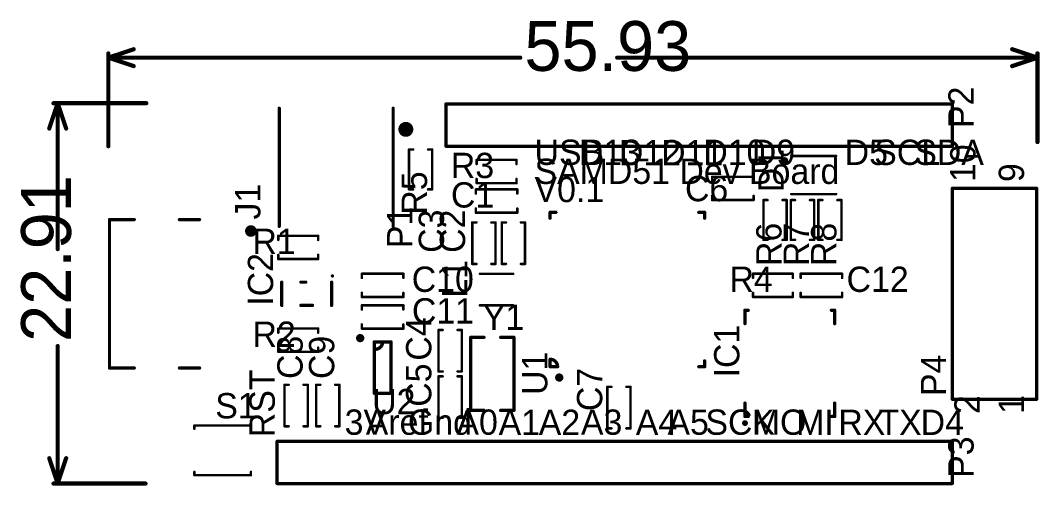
# Model space of a CAD drawing. Extents: x -61.2 to 0.2, y -0.1 to 27.9.
import ezdxf

# ---------------------------------------------------------------- set-up
doc = ezdxf.new("R2010")
doc.units = 0
doc.layers.get('0').update_dxf_attribs({"linetype": 'CONTINUOUS'})
doc.layers.add('TOPOVERLAY', color=2, linetype='CONTINUOUS')

# ---------------------------------------------------------------- blocks, each defined once
blk = doc.blocks.new('RES_0603_1608_1')
at = {"layer": 'TOPOVERLAY', "const_width": 0.15}
for points in [[(-1.2, 0.45), (-1.2, 0.7)], [(1.175, 0.7), (-1.2, 0.7)], [(1.2, 0.7), (1.175, 0.7)], [(1.2, 0.45), (1.2, 0.7)], [(-1.2, -0.7), (-1.2, -0.45)], [(1.2, -0.7), (1.2, -0.45)], [(1.175, -0.7), (-1.2, -0.7)], [(1.2, -0.7), (1.175, -0.7)]]:
    blk.add_lwpolyline(points, dxfattribs=at)
at = {"layer": 'TOPOVERLAY', "const_width": 0.075}
for points in [[(-1.238, 0.7, 1), (-1.162, 0.7, 1)], [(-1.238, 0.7, 1), (-1.162, 0.7, 1)], [(1.137, 0.7, 1), (1.212, 0.7, 1)], [(1.137, 0.7, 1), (1.212, 0.7, 1)], [(1.162, 0.7, 1), (1.238, 0.7, 1)], [(1.162, 0.7, 1), (1.238, 0.7, 1)], [(-1.238, 0.45, 1), (-1.162, 0.45, 1)], [(1.162, 0.45, 1), (1.238, 0.45, 1)], [(-1.238, -0.45, 1), (-1.162, -0.45, 1)], [(1.162, -0.45, 1), (1.238, -0.45, 1)], [(-1.238, -0.7, 1), (-1.162, -0.7, 1)], [(-1.238, -0.7, 1), (-1.162, -0.7, 1)], [(1.137, -0.7, 1), (1.212, -0.7, 1)], [(1.137, -0.7, 1), (1.212, -0.7, 1)], [(1.162, -0.7, 1), (1.238, -0.7, 1)], [(1.162, -0.7, 1), (1.238, -0.7, 1)]]:
    blk.add_lwpolyline(points, format="xyb", close=True, dxfattribs=at)
blk = doc.blocks.new('RES_0603_1608_2')
at = {"layer": 'TOPOVERLAY', "const_width": 0.15}
for points in [[(-1.2, 0.45), (-1.2, 0.7)], [(1.175, 0.7), (-1.2, 0.7)], [(1.2, 0.7), (1.175, 0.7)], [(1.2, 0.45), (1.2, 0.7)], [(-1.2, -0.7), (-1.2, -0.45)], [(1.2, -0.7), (1.2, -0.45)], [(1.175, -0.7), (-1.2, -0.7)], [(1.2, -0.7), (1.175, -0.7)]]:
    blk.add_lwpolyline(points, dxfattribs=at)
at = {"layer": 'TOPOVERLAY', "const_width": 0.075}
for points in [[(-1.238, 0.7, 1), (-1.162, 0.7, 1)], [(-1.238, 0.7, 1), (-1.162, 0.7, 1)], [(1.137, 0.7, 1), (1.212, 0.7, 1)], [(1.137, 0.7, 1), (1.212, 0.7, 1)], [(1.162, 0.7, 1), (1.238, 0.7, 1)], [(1.162, 0.7, 1), (1.238, 0.7, 1)], [(-1.238, 0.45, 1), (-1.162, 0.45, 1)], [(1.162, 0.45, 1), (1.238, 0.45, 1)], [(-1.238, -0.45, 1), (-1.162, -0.45, 1)], [(1.162, -0.45, 1), (1.238, -0.45, 1)], [(-1.238, -0.7, 1), (-1.162, -0.7, 1)], [(-1.238, -0.7, 1), (-1.162, -0.7, 1)], [(1.137, -0.7, 1), (1.212, -0.7, 1)], [(1.137, -0.7, 1), (1.212, -0.7, 1)], [(1.162, -0.7, 1), (1.238, -0.7, 1)], [(1.162, -0.7, 1), (1.238, -0.7, 1)]]:
    blk.add_lwpolyline(points, format="xyb", close=True, dxfattribs=at)
blk = doc.blocks.new('RES_0603_1608_3')
at = {"layer": 'TOPOVERLAY', "const_width": 0.15}
for points in [[(-1.2, 0.45), (-1.2, 0.7)], [(1.175, 0.7), (-1.2, 0.7)], [(1.2, 0.7), (1.175, 0.7)], [(1.2, 0.45), (1.2, 0.7)], [(-1.2, -0.7), (-1.2, -0.45)], [(1.2, -0.7), (1.2, -0.45)], [(1.175, -0.7), (-1.2, -0.7)], [(1.2, -0.7), (1.175, -0.7)]]:
    blk.add_lwpolyline(points, dxfattribs=at)
at = {"layer": 'TOPOVERLAY', "const_width": 0.075}
for points in [[(-1.238, 0.7, 1), (-1.162, 0.7, 1)], [(-1.238, 0.7, 1), (-1.162, 0.7, 1)], [(1.137, 0.7, 1), (1.212, 0.7, 1)], [(1.137, 0.7, 1), (1.212, 0.7, 1)], [(1.162, 0.7, 1), (1.238, 0.7, 1)], [(1.162, 0.7, 1), (1.238, 0.7, 1)], [(-1.238, 0.45, 1), (-1.162, 0.45, 1)], [(1.162, 0.45, 1), (1.238, 0.45, 1)], [(-1.238, -0.45, 1), (-1.162, -0.45, 1)], [(1.162, -0.45, 1), (1.238, -0.45, 1)], [(-1.238, -0.7, 1), (-1.162, -0.7, 1)], [(-1.238, -0.7, 1), (-1.162, -0.7, 1)], [(1.137, -0.7, 1), (1.212, -0.7, 1)], [(1.137, -0.7, 1), (1.212, -0.7, 1)], [(1.162, -0.7, 1), (1.238, -0.7, 1)], [(1.162, -0.7, 1), (1.238, -0.7, 1)]]:
    blk.add_lwpolyline(points, format="xyb", close=True, dxfattribs=at)
blk = doc.blocks.new('FM_B2020RGBA_HG_4')
at = {"layer": 'TOPOVERLAY', "const_width": 0.15}
for points in [[(0.5, 1.7), (-2.2, 1.7)], [(0.5, -0.6), (-2.2, -0.6)]]:
    blk.add_lwpolyline(points, dxfattribs=at)
at = {"layer": 'TOPOVERLAY'}
for points, const_width in [([(-2.238, 1.7, 1), (-2.163, 1.7, 1)], 0.075), ([(0.462, 1.7, 1), (0.537, 1.7, 1)], 0.075), ([(-2.238, -0.6, 1), (-2.163, -0.6, 1)], 0.075), ([(0.462, -0.6, 1), (0.537, -0.6, 1)], 0.075), ([(1, -0.3, 1), (0.8, -0.3, 1)], 0.254), ([(0.737, -0.3, 1), (0.864, -0.3, 1)], 0.127), ([(0.937, -0.3, 1), (1.064, -0.3, 1)], 0.127)]:
    blk.add_lwpolyline(points, format="xyb", close=True, dxfattribs=dict(at, const_width=const_width))
blk = doc.blocks.new('SKSGACE010_5')
at = {"layer": 'TOPOVERLAY', "const_width": 0.15}
for points in [[(1.7, 1.5), (-1.7, 1.5)], [(-1.7, 1.5), (-1.7, 1.3)], [(1.7, 1.5), (1.7, 1.3)], [(-1.7, -1.3), (-1.7, -1.5)], [(1.7, -1.3), (1.7, -1.5)], [(1.7, -1.5), (-1.7, -1.5)]]:
    blk.add_lwpolyline(points, dxfattribs=at)
at = {"layer": 'TOPOVERLAY', "const_width": 0.075}
for points in [[(-1.737, 1.5, 1), (-1.662, 1.5, 1)], [(-1.737, 1.5, 1), (-1.662, 1.5, 1)], [(-1.737, 1.3, 1), (-1.662, 1.3, 1)], [(1.662, 1.5, 1), (1.737, 1.5, 1)], [(1.662, 1.5, 1), (1.737, 1.5, 1)], [(1.662, 1.3, 1), (1.737, 1.3, 1)], [(-1.737, -1.3, 1), (-1.662, -1.3, 1)], [(1.662, -1.3, 1), (1.737, -1.3, 1)], [(-1.737, -1.5, 1), (-1.662, -1.5, 1)], [(-1.737, -1.5, 1), (-1.662, -1.5, 1)], [(1.662, -1.5, 1), (1.737, -1.5, 1)], [(1.662, -1.5, 1), (1.737, -1.5, 1)]]:
    blk.add_lwpolyline(points, format="xyb", close=True, dxfattribs=at)
blk = doc.blocks.new('TI_SOT_23_5_DBV_6')
at = {"layer": 'TOPOVERLAY'}
for p, q in [((-0.5, 1.1), (-0.5, 1.55)), ((-0.5, 1.55), (0, 1.55)), ((0, 1.4), (-0.3, 1.1)), ((0, 1.55), (0, 1.4)), ((-0.3, 1.1), (-0.5, 1.1))]:
    blk.add_line(p, q, dxfattribs=at)
for points, const_width in [([(-1.225, 1.775, 1), (-1.475, 1.775, 1)], 0.25), ([(-1.538, 1.775, 1), (-1.413, 1.775, 1)], 0.125), ([(-1.287, 1.775, 1), (-1.162, 1.775, 1)], 0.125), ([(-0.55, 1.55, 1), (-0.45, 1.55, 1)], 0.1), ([(-0.55, 1.55, 1), (-0.45, 1.55, 1)], 0.1), ([(-0.05, 1.55, 1), (0.05, 1.55, 1)], 0.1), ([(0.45, 1.55, 1), (0.55, 1.55, 1)], 0.1), ([(0.45, 1.55, 1), (0.55, 1.55, 1)], 0.1), ([(-0.55, 1.1, 1), (-0.45, 1.1, 1)], 0.1), ([(-0.5, 1.1, 1), (-0.4, 1.1, 1)], 0.1), ([(-0.5, 1.1, 1), (-0.4, 1.1, 1)], 0.1), ([(-0.55, -1.55, 1), (-0.45, -1.55, 1)], 0.1), ([(-0.55, -1.55, 1), (-0.45, -1.55, 1)], 0.1), ([(0.45, -1.55, 1), (0.55, -1.55, 1)], 0.1), ([(0.45, -1.55, 1), (0.55, -1.55, 1)], 0.1)]:
    blk.add_lwpolyline(points, format="xyb", close=True, dxfattribs=dict(at, const_width=const_width))
at = {"layer": 'TOPOVERLAY', "const_width": 0.2}
for points in [[(-0.5, -1.55), (-0.5, 1.55)], [(-0.5, 1.55), (0.5, 1.55)], [(0.5, -1.55), (0.5, 1.55)], [(-0.5, 1.1), (-0.45, 1.1)], [(-0.5, -1.55), (0.5, -1.55)]]:
    blk.add_lwpolyline(points, dxfattribs=at)
blk.add_lwpolyline([(0, 1.55, -0.414214), (-0.45, 1.1)], format="xyb", dxfattribs=at)
blk = doc.blocks.new('CAP_0603_1608_7')
at = {"layer": 'TOPOVERLAY', "const_width": 0.15}
for points in [[(1.25, 0.7), (-1.25, 0.7)], [(-1.25, 0.7), (-1.25, 0.45)], [(1.25, 0.7), (1.25, 0.45)], [(-1.25, -0.45), (-1.25, -0.7)], [(1.25, -0.45), (1.25, -0.7)], [(1.25, -0.7), (-1.25, -0.7)]]:
    blk.add_lwpolyline(points, dxfattribs=at)
at = {"layer": 'TOPOVERLAY', "const_width": 0.075}
for points in [[(-1.288, 0.7, 1), (-1.212, 0.7, 1)], [(-1.288, 0.7, 1), (-1.212, 0.7, 1)], [(1.212, 0.7, 1), (1.288, 0.7, 1)], [(1.212, 0.7, 1), (1.288, 0.7, 1)], [(-1.288, 0.45, 1), (-1.212, 0.45, 1)], [(1.212, 0.45, 1), (1.288, 0.45, 1)], [(-1.288, -0.45, 1), (-1.212, -0.45, 1)], [(1.212, -0.45, 1), (1.288, -0.45, 1)], [(-1.288, -0.7, 1), (-1.212, -0.7, 1)], [(-1.288, -0.7, 1), (-1.212, -0.7, 1)], [(1.212, -0.7, 1), (1.288, -0.7, 1)], [(1.212, -0.7, 1), (1.288, -0.7, 1)]]:
    blk.add_lwpolyline(points, format="xyb", close=True, dxfattribs=at)
blk = doc.blocks.new('CAP_0603_1608_8')
at = {"layer": 'TOPOVERLAY', "const_width": 0.15}
for points in [[(-1.25, 0.7), (1.25, 0.7)], [(-1.25, 0.45), (-1.25, 0.7)], [(1.25, 0.45), (1.25, 0.7)], [(-1.25, -0.7), (-1.25, -0.45)], [(1.25, -0.7), (1.25, -0.45)], [(-1.25, -0.7), (1.25, -0.7)]]:
    blk.add_lwpolyline(points, dxfattribs=at)
at = {"layer": 'TOPOVERLAY', "const_width": 0.075}
for points in [[(-1.288, 0.7, 1), (-1.212, 0.7, 1)], [(-1.288, 0.7, 1), (-1.212, 0.7, 1)], [(1.212, 0.7, 1), (1.288, 0.7, 1)], [(1.212, 0.7, 1), (1.288, 0.7, 1)], [(-1.288, 0.45, 1), (-1.212, 0.45, 1)], [(1.212, 0.45, 1), (1.288, 0.45, 1)], [(-1.288, -0.45, 1), (-1.212, -0.45, 1)], [(1.212, -0.45, 1), (1.288, -0.45, 1)], [(-1.288, -0.7, 1), (-1.212, -0.7, 1)], [(-1.288, -0.7, 1), (-1.212, -0.7, 1)], [(1.212, -0.7, 1), (1.288, -0.7, 1)], [(1.212, -0.7, 1), (1.288, -0.7, 1)]]:
    blk.add_lwpolyline(points, format="xyb", close=True, dxfattribs=at)
blk = doc.blocks.new('CAP_0603_1608_9')
at = {"layer": 'TOPOVERLAY', "const_width": 0.15}
for points in [[(-1.25, 0.7), (1.25, 0.7)], [(-1.25, 0.45), (-1.25, 0.7)], [(1.25, 0.45), (1.25, 0.7)], [(-1.25, -0.7), (-1.25, -0.45)], [(1.25, -0.7), (1.25, -0.45)], [(-1.25, -0.7), (1.25, -0.7)]]:
    blk.add_lwpolyline(points, dxfattribs=at)
at = {"layer": 'TOPOVERLAY', "const_width": 0.075}
for points in [[(-1.288, 0.7, 1), (-1.212, 0.7, 1)], [(-1.288, 0.7, 1), (-1.212, 0.7, 1)], [(1.212, 0.7, 1), (1.288, 0.7, 1)], [(1.212, 0.7, 1), (1.288, 0.7, 1)], [(-1.288, 0.45, 1), (-1.212, 0.45, 1)], [(1.212, 0.45, 1), (1.288, 0.45, 1)], [(-1.288, -0.45, 1), (-1.212, -0.45, 1)], [(1.212, -0.45, 1), (1.288, -0.45, 1)], [(-1.288, -0.7, 1), (-1.212, -0.7, 1)], [(-1.288, -0.7, 1), (-1.212, -0.7, 1)], [(1.212, -0.7, 1), (1.288, -0.7, 1)], [(1.212, -0.7, 1), (1.288, -0.7, 1)]]:
    blk.add_lwpolyline(points, format="xyb", close=True, dxfattribs=at)
blk = doc.blocks.new('CAP_0603_1608_10')
at = {"layer": 'TOPOVERLAY', "const_width": 0.15}
for points in [[(-1.25, 0.7), (1.25, 0.7)], [(-1.25, 0.7), (-1.25, 0.45)], [(1.25, 0.7), (1.25, 0.45)], [(-1.25, -0.45), (-1.25, -0.7)], [(1.25, -0.45), (1.25, -0.7)], [(-1.25, -0.7), (1.25, -0.7)]]:
    blk.add_lwpolyline(points, dxfattribs=at)
at = {"layer": 'TOPOVERLAY', "const_width": 0.075}
for points in [[(-1.288, 0.7, 1), (-1.212, 0.7, 1)], [(-1.288, 0.7, 1), (-1.212, 0.7, 1)], [(1.212, 0.7, 1), (1.288, 0.7, 1)], [(1.212, 0.7, 1), (1.288, 0.7, 1)], [(-1.288, 0.45, 1), (-1.212, 0.45, 1)], [(1.212, 0.45, 1), (1.288, 0.45, 1)], [(-1.288, -0.45, 1), (-1.212, -0.45, 1)], [(1.212, -0.45, 1), (1.288, -0.45, 1)], [(-1.288, -0.7, 1), (-1.212, -0.7, 1)], [(-1.288, -0.7, 1), (-1.212, -0.7, 1)], [(1.212, -0.7, 1), (1.288, -0.7, 1)], [(1.212, -0.7, 1), (1.288, -0.7, 1)]]:
    blk.add_lwpolyline(points, format="xyb", close=True, dxfattribs=at)
blk = doc.blocks.new('CAP_0603_1608_11')
at = {"layer": 'TOPOVERLAY', "const_width": 0.15}
for points in [[(-1.25, 0.7), (1.25, 0.7)], [(-1.25, 0.7), (-1.25, 0.45)], [(1.25, 0.7), (1.25, 0.45)], [(-1.25, -0.45), (-1.25, -0.7)], [(1.25, -0.45), (1.25, -0.7)], [(-1.25, -0.7), (1.25, -0.7)]]:
    blk.add_lwpolyline(points, dxfattribs=at)
at = {"layer": 'TOPOVERLAY', "const_width": 0.075}
for points in [[(-1.288, 0.7, 1), (-1.212, 0.7, 1)], [(-1.288, 0.7, 1), (-1.212, 0.7, 1)], [(1.212, 0.7, 1), (1.288, 0.7, 1)], [(1.212, 0.7, 1), (1.288, 0.7, 1)], [(-1.288, 0.45, 1), (-1.212, 0.45, 1)], [(1.212, 0.45, 1), (1.288, 0.45, 1)], [(-1.288, -0.45, 1), (-1.212, -0.45, 1)], [(1.212, -0.45, 1), (1.288, -0.45, 1)], [(-1.288, -0.7, 1), (-1.212, -0.7, 1)], [(-1.288, -0.7, 1), (-1.212, -0.7, 1)], [(1.212, -0.7, 1), (1.288, -0.7, 1)], [(1.212, -0.7, 1), (1.288, -0.7, 1)]]:
    blk.add_lwpolyline(points, format="xyb", close=True, dxfattribs=at)
blk = doc.blocks.new('CAP_0603_1608_12')
at = {"layer": 'TOPOVERLAY', "const_width": 0.15}
for points in [[(-1.25, 0.7), (-1.25, 0.45)], [(-1.25, 0.7), (1.25, 0.7)], [(1.25, 0.7), (1.25, 0.45)], [(-1.25, -0.45), (-1.25, -0.7)], [(1.25, -0.45), (1.25, -0.7)], [(-1.25, -0.7), (1.25, -0.7)]]:
    blk.add_lwpolyline(points, dxfattribs=at)
at = {"layer": 'TOPOVERLAY', "const_width": 0.075}
for points in [[(-1.288, 0.7, 1), (-1.212, 0.7, 1)], [(-1.288, 0.7, 1), (-1.212, 0.7, 1)], [(1.212, 0.7, 1), (1.288, 0.7, 1)], [(1.212, 0.7, 1), (1.288, 0.7, 1)], [(-1.288, 0.45, 1), (-1.212, 0.45, 1)], [(1.212, 0.45, 1), (1.288, 0.45, 1)], [(-1.288, -0.45, 1), (-1.212, -0.45, 1)], [(1.212, -0.45, 1), (1.288, -0.45, 1)], [(-1.288, -0.7, 1), (-1.212, -0.7, 1)], [(-1.288, -0.7, 1), (-1.212, -0.7, 1)], [(1.212, -0.7, 1), (1.288, -0.7, 1)], [(1.212, -0.7, 1), (1.288, -0.7, 1)]]:
    blk.add_lwpolyline(points, format="xyb", close=True, dxfattribs=at)
blk = doc.blocks.new('CAP_0603_1608_13')
at = {"layer": 'TOPOVERLAY', "const_width": 0.15}
for points in [[(1.25, 0.7), (-1.25, 0.7)], [(-1.25, 0.7), (-1.25, 0.45)], [(1.25, 0.7), (1.25, 0.45)], [(-1.25, -0.45), (-1.25, -0.7)], [(1.25, -0.45), (1.25, -0.7)], [(1.25, -0.7), (-1.25, -0.7)]]:
    blk.add_lwpolyline(points, dxfattribs=at)
at = {"layer": 'TOPOVERLAY', "const_width": 0.075}
for points in [[(-1.288, 0.7, 1), (-1.212, 0.7, 1)], [(-1.288, 0.7, 1), (-1.212, 0.7, 1)], [(1.212, 0.7, 1), (1.288, 0.7, 1)], [(1.212, 0.7, 1), (1.288, 0.7, 1)], [(-1.288, 0.45, 1), (-1.212, 0.45, 1)], [(1.212, 0.45, 1), (1.288, 0.45, 1)], [(-1.288, -0.45, 1), (-1.212, -0.45, 1)], [(1.212, -0.45, 1), (1.288, -0.45, 1)], [(-1.288, -0.7, 1), (-1.212, -0.7, 1)], [(-1.288, -0.7, 1), (-1.212, -0.7, 1)], [(1.212, -0.7, 1), (1.288, -0.7, 1)], [(1.212, -0.7, 1), (1.288, -0.7, 1)]]:
    blk.add_lwpolyline(points, format="xyb", close=True, dxfattribs=at)
blk = doc.blocks.new('CAP_0603_1608_14')
at = {"layer": 'TOPOVERLAY', "const_width": 0.15}
for points in [[(1.25, 0.7), (-1.25, 0.7)], [(-1.25, 0.45), (-1.25, 0.7)], [(1.25, 0.45), (1.25, 0.7)], [(-1.25, -0.7), (-1.25, -0.45)], [(1.25, -0.7), (1.25, -0.45)], [(1.25, -0.7), (-1.25, -0.7)]]:
    blk.add_lwpolyline(points, dxfattribs=at)
at = {"layer": 'TOPOVERLAY', "const_width": 0.075}
for points in [[(-1.288, 0.7, 1), (-1.212, 0.7, 1)], [(-1.288, 0.7, 1), (-1.212, 0.7, 1)], [(1.212, 0.7, 1), (1.288, 0.7, 1)], [(1.212, 0.7, 1), (1.288, 0.7, 1)], [(-1.288, 0.45, 1), (-1.212, 0.45, 1)], [(1.212, 0.45, 1), (1.288, 0.45, 1)], [(-1.288, -0.45, 1), (-1.212, -0.45, 1)], [(1.212, -0.45, 1), (1.288, -0.45, 1)], [(-1.288, -0.7, 1), (-1.212, -0.7, 1)], [(-1.288, -0.7, 1), (-1.212, -0.7, 1)], [(1.212, -0.7, 1), (1.288, -0.7, 1)], [(1.212, -0.7, 1), (1.288, -0.7, 1)]]:
    blk.add_lwpolyline(points, format="xyb", close=True, dxfattribs=at)
blk = doc.blocks.new('SOT143B_15')
at = {"layer": 'TOPOVERLAY'}
for points, const_width in [([(-1.025, 1.55, 1), (-1.125, 1.55, 1)], 0.1), ([(-1.15, 1.55, 1), (-1.1, 1.55, 1)], 0.05), ([(-1.05, 1.55, 1), (-1, 1.55, 1)], 0.05), ([(-0.75, 1.5, 1), (-0.65, 1.5, 1)], 0.1), ([(0.65, 1.5, 1), (0.75, 1.5, 1)], 0.1), ([(-0.75, -0.05, 1), (-0.65, -0.05, 1)], 0.1), ([(0.65, 0.35, 1), (0.75, 0.35, 1)], 0.1), ([(-0.75, -0.35, 1), (-0.65, -0.35, 1)], 0.1), ([(0.65, -0.35, 1), (0.75, -0.35, 1)], 0.1), ([(-0.75, -1.5, 1), (-0.65, -1.5, 1)], 0.1), ([(0.65, -1.5, 1), (0.75, -1.5, 1)], 0.1)]:
    blk.add_lwpolyline(points, format="xyb", close=True, dxfattribs=dict(at, const_width=const_width))
at = {"layer": 'TOPOVERLAY', "const_width": 0.2}
for points in [[(0.7, 1.5), (-0.7, 1.5)], [(-0.7, -0.35), (-0.7, -0.05)], [(0.7, -0.35), (0.7, 0.35)], [(0.7, -1.5), (-0.7, -1.5)]]:
    blk.add_lwpolyline(points, dxfattribs=at)
blk = doc.blocks.new('ABRACON_ABS07_16')
at = {"layer": 'TOPOVERLAY', "const_width": 0.2}
for points in [[(-2.2, 1.3), (2.2, 1.3)], [(-2.2, 1.3), (-2.2, 0.5)], [(2.2, 1.3), (2.2, 0.5)], [(-2.2, -0.5), (-2.2, -1.3)], [(2.2, -0.5), (2.2, -1.3)], [(-2.2, -1.3), (2.2, -1.3)]]:
    blk.add_lwpolyline(points, dxfattribs=at)
at = {"layer": 'TOPOVERLAY', "const_width": 0.1}
for points in [[(-2.25, 1.3, 1), (-2.15, 1.3, 1)], [(-2.25, 1.3, 1), (-2.15, 1.3, 1)], [(2.15, 1.3, 1), (2.25, 1.3, 1)], [(2.15, 1.3, 1), (2.25, 1.3, 1)], [(-2.25, 0.5, 1), (-2.15, 0.5, 1)], [(2.15, 0.5, 1), (2.25, 0.5, 1)], [(-2.25, -0.5, 1), (-2.15, -0.5, 1)], [(2.15, -0.5, 1), (2.25, -0.5, 1)], [(-2.25, -1.3, 1), (-2.15, -1.3, 1)], [(-2.25, -1.3, 1), (-2.15, -1.3, 1)], [(2.15, -1.3, 1), (2.25, -1.3, 1)], [(2.15, -1.3, 1), (2.25, -1.3, 1)]]:
    blk.add_lwpolyline(points, format="xyb", close=True, dxfattribs=at)
blk = doc.blocks.new('SI_LABS_QFN_64_17')
at = {"layer": 'TOPOVERLAY'}
for p, q in [((-4.2, 4.65), (-4.65, 4.65)), ((-4.65, 4.65), (-4.65, 4.2)), ((-4.5, 4.2), (-4.2, 4.5)), ((-4.2, 4.5), (-4.2, 4.65)), ((-4.65, 4.2), (-4.5, 4.2))]:
    blk.add_line(p, q, dxfattribs=at)
for points, const_width in [([(-5.175, 4.1, 1), (-5.425, 4.1, 1)], 0.25), ([(-4.7, 4.65, 1), (-4.6, 4.65, 1)], 0.1), ([(-4.7, 4.65, 1), (-4.6, 4.65, 1)], 0.1), ([(-4.7, 4.2, 1), (-4.6, 4.2, 1)], 0.1), ([(-4.7, 4.2, 1), (-4.6, 4.2, 1)], 0.1), ([(-4.25, 4.65, 1), (-4.15, 4.65, 1)], 0.1), ([(-4.25, 4.65, 1), (-4.15, 4.65, 1)], 0.1), ([(4.25, 4.65, 1), (4.35, 4.65, 1)], 0.1), ([(4.6, 4.65, 1), (4.7, 4.65, 1)], 0.1), ([(4.6, 4.65, 1), (4.7, 4.65, 1)], 0.1), ([(4.6, 4.3, 1), (4.7, 4.3, 1)], 0.1), ([(-5.488, 4.1, 1), (-5.363, 4.1, 1)], 0.125), ([(-5.238, 4.1, 1), (-5.113, 4.1, 1)], 0.125), ([(-4.7, -4.3, 1), (-4.6, -4.3, 1)], 0.1), ([(4.6, -4.3, 1), (4.7, -4.3, 1)], 0.1), ([(-4.7, -4.65, 1), (-4.6, -4.65, 1)], 0.1), ([(-4.7, -4.65, 1), (-4.6, -4.65, 1)], 0.1), ([(-4.35, -4.65, 1), (-4.25, -4.65, 1)], 0.1), ([(4.25, -4.65, 1), (4.35, -4.65, 1)], 0.1), ([(4.6, -4.65, 1), (4.7, -4.65, 1)], 0.1), ([(4.6, -4.65, 1), (4.7, -4.65, 1)], 0.1)]:
    blk.add_lwpolyline(points, format="xyb", close=True, dxfattribs=dict(at, const_width=const_width))
at = {"layer": 'TOPOVERLAY', "const_width": 0.2}
for points in [[(-4.65, 4.65), (-4.2, 4.65)], [(-4.65, 4.65), (-4.65, 4.2)], [(4.3, 4.65), (4.65, 4.65)], [(4.65, 4.65), (4.65, 4.3)], [(-4.65, -4.3), (-4.65, -4.65)], [(4.65, -4.3), (4.65, -4.65)], [(-4.65, -4.65), (-4.3, -4.65)], [(4.3, -4.65), (4.65, -4.65)]]:
    blk.add_lwpolyline(points, dxfattribs=at)
blk.add_lwpolyline([(-4.2, 4.65, -0.414214), (-4.65, 4.2)], format="xyb", dxfattribs=at)
blk = doc.blocks.new('RES_0603_1608_18')
at = {"layer": 'TOPOVERLAY', "const_width": 0.15}
for points in [[(-1.2, 0.7), (1.175, 0.7)], [(-1.2, 0.7), (-1.2, 0.45)], [(1.175, 0.7), (1.2, 0.7)], [(1.2, 0.7), (1.2, 0.45)], [(-1.2, -0.45), (-1.2, -0.7)], [(1.2, -0.45), (1.2, -0.7)], [(-1.2, -0.7), (1.175, -0.7)], [(1.175, -0.7), (1.2, -0.7)]]:
    blk.add_lwpolyline(points, dxfattribs=at)
at = {"layer": 'TOPOVERLAY', "const_width": 0.075}
for points in [[(-1.238, 0.7, 1), (-1.162, 0.7, 1)], [(-1.238, 0.7, 1), (-1.162, 0.7, 1)], [(1.137, 0.7, 1), (1.212, 0.7, 1)], [(1.137, 0.7, 1), (1.212, 0.7, 1)], [(1.162, 0.7, 1), (1.238, 0.7, 1)], [(1.162, 0.7, 1), (1.238, 0.7, 1)], [(-1.238, 0.45, 1), (-1.162, 0.45, 1)], [(1.162, 0.45, 1), (1.238, 0.45, 1)], [(-1.238, -0.45, 1), (-1.162, -0.45, 1)], [(1.162, -0.45, 1), (1.238, -0.45, 1)], [(-1.238, -0.7, 1), (-1.162, -0.7, 1)], [(-1.238, -0.7, 1), (-1.162, -0.7, 1)], [(1.137, -0.7, 1), (1.212, -0.7, 1)], [(1.137, -0.7, 1), (1.212, -0.7, 1)], [(1.162, -0.7, 1), (1.238, -0.7, 1)], [(1.162, -0.7, 1), (1.238, -0.7, 1)]]:
    blk.add_lwpolyline(points, format="xyb", close=True, dxfattribs=at)
blk = doc.blocks.new('RES_0603_1608_19')
at = {"layer": 'TOPOVERLAY', "const_width": 0.15}
for points in [[(-1.2, 0.7), (1.175, 0.7)], [(-1.2, 0.45), (-1.2, 0.7)], [(1.175, 0.7), (1.2, 0.7)], [(1.2, 0.45), (1.2, 0.7)], [(-1.2, -0.7), (-1.2, -0.45)], [(1.2, -0.7), (1.2, -0.45)], [(-1.2, -0.7), (1.175, -0.7)], [(1.175, -0.7), (1.2, -0.7)]]:
    blk.add_lwpolyline(points, dxfattribs=at)
at = {"layer": 'TOPOVERLAY', "const_width": 0.075}
for points in [[(-1.238, 0.7, 1), (-1.162, 0.7, 1)], [(-1.238, 0.7, 1), (-1.162, 0.7, 1)], [(1.137, 0.7, 1), (1.212, 0.7, 1)], [(1.137, 0.7, 1), (1.212, 0.7, 1)], [(1.162, 0.7, 1), (1.238, 0.7, 1)], [(1.162, 0.7, 1), (1.238, 0.7, 1)], [(-1.238, 0.45, 1), (-1.162, 0.45, 1)], [(1.162, 0.45, 1), (1.238, 0.45, 1)], [(-1.238, -0.45, 1), (-1.162, -0.45, 1)], [(1.162, -0.45, 1), (1.238, -0.45, 1)], [(-1.238, -0.7, 1), (-1.162, -0.7, 1)], [(-1.238, -0.7, 1), (-1.162, -0.7, 1)], [(1.137, -0.7, 1), (1.212, -0.7, 1)], [(1.137, -0.7, 1), (1.212, -0.7, 1)], [(1.162, -0.7, 1), (1.238, -0.7, 1)], [(1.162, -0.7, 1), (1.238, -0.7, 1)]]:
    blk.add_lwpolyline(points, format="xyb", close=True, dxfattribs=at)
blk = doc.blocks.new('RES_0603_1608_20')
at = {"layer": 'TOPOVERLAY', "const_width": 0.15}
for points in [[(1.175, 0.7), (-1.2, 0.7)], [(-1.2, 0.7), (-1.2, 0.45)], [(1.2, 0.7), (1.175, 0.7)], [(1.2, 0.7), (1.2, 0.45)], [(-1.2, -0.45), (-1.2, -0.7)], [(1.2, -0.45), (1.2, -0.7)], [(1.175, -0.7), (-1.2, -0.7)], [(1.2, -0.7), (1.175, -0.7)]]:
    blk.add_lwpolyline(points, dxfattribs=at)
at = {"layer": 'TOPOVERLAY', "const_width": 0.075}
for points in [[(-1.238, 0.7, 1), (-1.162, 0.7, 1)], [(-1.238, 0.7, 1), (-1.162, 0.7, 1)], [(1.137, 0.7, 1), (1.212, 0.7, 1)], [(1.137, 0.7, 1), (1.212, 0.7, 1)], [(1.162, 0.7, 1), (1.238, 0.7, 1)], [(1.162, 0.7, 1), (1.238, 0.7, 1)], [(-1.238, 0.45, 1), (-1.162, 0.45, 1)], [(1.162, 0.45, 1), (1.238, 0.45, 1)], [(-1.238, -0.45, 1), (-1.162, -0.45, 1)], [(1.162, -0.45, 1), (1.238, -0.45, 1)], [(-1.238, -0.7, 1), (-1.162, -0.7, 1)], [(-1.238, -0.7, 1), (-1.162, -0.7, 1)], [(1.137, -0.7, 1), (1.212, -0.7, 1)], [(1.137, -0.7, 1), (1.212, -0.7, 1)], [(1.162, -0.7, 1), (1.238, -0.7, 1)], [(1.162, -0.7, 1), (1.238, -0.7, 1)]]:
    blk.add_lwpolyline(points, format="xyb", close=True, dxfattribs=at)
blk = doc.blocks.new('RES_0603_1608_21')
at = {"layer": 'TOPOVERLAY', "const_width": 0.15}
for points in [[(-1.2, 0.7), (1.175, 0.7)], [(-1.2, 0.45), (-1.2, 0.7)], [(1.175, 0.7), (1.2, 0.7)], [(1.2, 0.45), (1.2, 0.7)], [(-1.2, -0.7), (-1.2, -0.45)], [(1.2, -0.7), (1.2, -0.45)], [(-1.2, -0.7), (1.175, -0.7)], [(1.175, -0.7), (1.2, -0.7)]]:
    blk.add_lwpolyline(points, dxfattribs=at)
at = {"layer": 'TOPOVERLAY', "const_width": 0.075}
for points in [[(-1.238, 0.7, 1), (-1.162, 0.7, 1)], [(-1.238, 0.7, 1), (-1.162, 0.7, 1)], [(1.137, 0.7, 1), (1.212, 0.7, 1)], [(1.137, 0.7, 1), (1.212, 0.7, 1)], [(1.162, 0.7, 1), (1.238, 0.7, 1)], [(1.162, 0.7, 1), (1.238, 0.7, 1)], [(-1.238, 0.45, 1), (-1.162, 0.45, 1)], [(1.162, 0.45, 1), (1.238, 0.45, 1)], [(-1.238, -0.45, 1), (-1.162, -0.45, 1)], [(1.162, -0.45, 1), (1.238, -0.45, 1)], [(-1.238, -0.7, 1), (-1.162, -0.7, 1)], [(-1.238, -0.7, 1), (-1.162, -0.7, 1)], [(1.137, -0.7, 1), (1.212, -0.7, 1)], [(1.137, -0.7, 1), (1.212, -0.7, 1)], [(1.162, -0.7, 1), (1.238, -0.7, 1)], [(1.162, -0.7, 1), (1.238, -0.7, 1)]]:
    blk.add_lwpolyline(points, format="xyb", close=True, dxfattribs=at)
blk = doc.blocks.new('RES_0603_1608_22')
at = {"layer": 'TOPOVERLAY', "const_width": 0.15}
for points in [[(1.175, 0.7), (-1.2, 0.7)], [(-1.2, 0.7), (-1.2, 0.45)], [(1.2, 0.7), (1.175, 0.7)], [(1.2, 0.7), (1.2, 0.45)], [(-1.2, -0.45), (-1.2, -0.7)], [(1.2, -0.45), (1.2, -0.7)], [(1.175, -0.7), (-1.2, -0.7)], [(1.2, -0.7), (1.175, -0.7)]]:
    blk.add_lwpolyline(points, dxfattribs=at)
at = {"layer": 'TOPOVERLAY', "const_width": 0.075}
for points in [[(-1.238, 0.7, 1), (-1.162, 0.7, 1)], [(-1.238, 0.7, 1), (-1.162, 0.7, 1)], [(1.137, 0.7, 1), (1.212, 0.7, 1)], [(1.137, 0.7, 1), (1.212, 0.7, 1)], [(1.162, 0.7, 1), (1.238, 0.7, 1)], [(1.162, 0.7, 1), (1.238, 0.7, 1)], [(-1.238, 0.45, 1), (-1.162, 0.45, 1)], [(1.162, 0.45, 1), (1.238, 0.45, 1)], [(-1.238, -0.45, 1), (-1.162, -0.45, 1)], [(1.162, -0.45, 1), (1.238, -0.45, 1)], [(-1.238, -0.7, 1), (-1.162, -0.7, 1)], [(-1.238, -0.7, 1), (-1.162, -0.7, 1)], [(1.137, -0.7, 1), (1.212, -0.7, 1)], [(1.137, -0.7, 1), (1.212, -0.7, 1)], [(1.162, -0.7, 1), (1.238, -0.7, 1)], [(1.162, -0.7, 1), (1.238, -0.7, 1)]]:
    blk.add_lwpolyline(points, format="xyb", close=True, dxfattribs=at)
blk = doc.blocks.new('HDR2X5_23')
at = {"layer": 'TOPOVERLAY', "const_width": 0.2}
for points in [[(-1.27, 3.81), (11.43, 3.81)], [(-1.27, 3.81), (-1.27, -1.27)], [(11.43, 3.81), (11.43, -1.27)], [(-1.27, -1.27), (11.43, -1.27)]]:
    blk.add_lwpolyline(points, dxfattribs=at)
at = {"layer": 'TOPOVERLAY', "const_width": 0.1}
for points in [[(-1.32, 3.81, 1), (-1.22, 3.81, 1)], [(-1.32, 3.81, 1), (-1.22, 3.81, 1)], [(11.38, 3.81, 1), (11.48, 3.81, 1)], [(11.38, 3.81, 1), (11.48, 3.81, 1)], [(-1.32, -1.27, 1), (-1.22, -1.27, 1)], [(-1.32, -1.27, 1), (-1.22, -1.27, 1)], [(11.38, -1.27, 1), (11.48, -1.27, 1)], [(11.38, -1.27, 1), (11.48, -1.27, 1)]]:
    blk.add_lwpolyline(points, format="xyb", close=True, dxfattribs=at)
at = {"layer": 'TOPOVERLAY'}
for s, p in [('2', (-2.159, 2.159)), ('10', (11.811, 2.413)), ('1', (-2.159, -0.508)), ('9', (11.811, -0.508))]:
    blk.add_text(s, height=1.524, dxfattribs=at).set_placement(p)
blk = doc.blocks.new('HDR1X16_24')
at = {"layer": 'TOPOVERLAY', "const_width": 0.2}
for points in [[(-1.27, -1.27), (-1.27, 1.27)], [(-1.27, 1.27), (0.635, 1.27)], [(0.635, 1.27), (39.37, 1.27)], [(39.37, -1.27), (39.37, 1.27)], [(-1.27, -1.27), (39.37, -1.27)]]:
    blk.add_lwpolyline(points, dxfattribs=at)
at = {"layer": 'TOPOVERLAY', "const_width": 0.1}
for points in [[(-1.32, 1.27, 1), (-1.22, 1.27, 1)], [(-1.32, 1.27, 1), (-1.22, 1.27, 1)], [(0.585, 1.27, 1), (0.685, 1.27, 1)], [(0.585, 1.27, 1), (0.685, 1.27, 1)], [(39.32, 1.27, 1), (39.42, 1.27, 1)], [(39.32, 1.27, 1), (39.42, 1.27, 1)], [(-1.32, -1.27, 1), (-1.22, -1.27, 1)], [(-1.32, -1.27, 1), (-1.22, -1.27, 1)], [(39.32, -1.27, 1), (39.42, -1.27, 1)], [(39.32, -1.27, 1), (39.42, -1.27, 1)]]:
    blk.add_lwpolyline(points, format="xyb", close=True, dxfattribs=at)
blk = doc.blocks.new('HDR1X12_25')
at = {"layer": 'TOPOVERLAY', "const_width": 0.2}
for points in [[(-1.27, 1.27), (0.635, 1.27)], [(-1.27, -1.27), (-1.27, 1.27)], [(0.635, 1.27), (29.21, 1.27)], [(29.21, -1.27), (29.21, 1.27)], [(-1.27, -1.27), (29.21, -1.27)]]:
    blk.add_lwpolyline(points, dxfattribs=at)
at = {"layer": 'TOPOVERLAY', "const_width": 0.1}
for points in [[(-1.32, 1.27, 1), (-1.22, 1.27, 1)], [(-1.32, 1.27, 1), (-1.22, 1.27, 1)], [(0.585, 1.27, 1), (0.685, 1.27, 1)], [(0.585, 1.27, 1), (0.685, 1.27, 1)], [(29.16, 1.27, 1), (29.26, 1.27, 1)], [(29.16, 1.27, 1), (29.26, 1.27, 1)], [(-1.32, -1.27, 1), (-1.22, -1.27, 1)], [(-1.32, -1.27, 1), (-1.22, -1.27, 1)], [(29.16, -1.27, 1), (29.26, -1.27, 1)], [(29.16, -1.27, 1), (29.26, -1.27, 1)]]:
    blk.add_lwpolyline(points, format="xyb", close=True, dxfattribs=at)
blk = doc.blocks.new('FTSH_105_01_F_DV_K_TR_26')
at = {"layer": 'TOPOVERLAY', "const_width": 0.2}
for points in [[(-3.429, 3.556), (-3.429, -3.556)], [(3.429, 3.556), (3.429, -3.556)]]:
    blk.add_lwpolyline(points, dxfattribs=at)
at = {"layer": 'TOPOVERLAY', "const_width": 0.1}
for points in [[(-3.479, 3.556, 1), (-3.379, 3.556, 1)], [(3.379, 3.556, 1), (3.479, 3.556, 1)], [(-3.479, -3.556, 1), (-3.379, -3.556, 1)], [(3.379, -3.556, 1), (3.479, -3.556, 1)]]:
    blk.add_lwpolyline(points, format="xyb", close=True, dxfattribs=at)
blk = doc.blocks.new('IND_W_____74404020100_27')
at = {"layer": 'TOPOVERLAY', "const_width": 0.15}
for points in [[(-1, 0.95), (1, 0.95)], [(-1, -0.95), (1, -0.95)]]:
    blk.add_lwpolyline(points, dxfattribs=at)
at = {"layer": 'TOPOVERLAY', "const_width": 0.075}
for points in [[(-1.038, 0.95, 1), (-0.962, 0.95, 1)], [(0.962, 0.95, 1), (1.038, 0.95, 1)], [(-1.038, -0.95, 1), (-0.962, -0.95, 1)], [(0.962, -0.95, 1), (1.038, -0.95, 1)]]:
    blk.add_lwpolyline(points, format="xyb", close=True, dxfattribs=at)
blk = doc.blocks.new('USB4110_GF_A_28')
at = {"layer": 'TOPOVERLAY'}
for points, const_width in [([(-3.53, 2.23, 1), (-4.03, 2.23, 1)], 0.2), ([(-4.08, 2.23, 1), (-3.98, 2.23, 1)], 0.1), ([(-3.68, 2.23, 1), (-3.88, 2.23, 1)], 0.2), ([(-3.93, 2.23, 1), (-3.83, 2.23, 1)], 0.1), ([(-3.73, 2.23, 1), (-3.63, 2.23, 1)], 0.1), ([(-3.58, 2.23, 1), (-3.48, 2.23, 1)], 0.1), ([(-4.52, -0.86, 1), (-4.42, -0.86, 1)], 0.1), ([(4.42, -0.86, 1), (4.52, -0.86, 1)], 0.1), ([(-4.52, -2.07, 1), (-4.42, -2.07, 1)], 0.1), ([(4.42, -2.07, 1), (4.52, -2.07, 1)], 0.1), ([(-4.52, -4.79, 1), (-4.42, -4.79, 1)], 0.1), ([(4.42, -4.79, 1), (4.52, -4.79, 1)], 0.1), ([(-4.52, -6.28, 1), (-4.42, -6.28, 1)], 0.1), ([(-4.52, -6.28, 1), (-4.42, -6.28, 1)], 0.1), ([(4.42, -6.28, 1), (4.52, -6.28, 1)], 0.1), ([(4.42, -6.28, 1), (4.52, -6.28, 1)], 0.1)]:
    blk.add_lwpolyline(points, format="xyb", close=True, dxfattribs=dict(at, const_width=const_width))
at = {"layer": 'TOPOVERLAY', "const_width": 0.2}
for points in [[(-4.47, -2.07), (-4.47, -0.86)], [(4.47, -2.07), (4.47, -0.86)], [(-4.47, -6.28), (-4.47, -4.79)], [(4.47, -6.28), (4.47, -4.79)], [(4.47, -6.28), (-4.47, -6.28)]]:
    blk.add_lwpolyline(points, dxfattribs=at)
blk = doc.blocks.new('SPANSION_WSON_8_6_5MM_29')
at = {"layer": 'TOPOVERLAY'}
for points, const_width in [([(-3.55, 2.7, 1), (-3.65, 2.7, 1)], 0.1), ([(-3.675, 2.7, 1), (-3.625, 2.7, 1)], 0.05), ([(-3.575, 2.7, 1), (-3.525, 2.7, 1)], 0.05), ([(-3.25, 2.7, 1), (-3.15, 2.7, 1)], 0.1), ([(-3.25, 2.7, 1), (-3.15, 2.7, 1)], 0.1), ([(-3.25, 2.505, 1), (-3.15, 2.505, 1)], 0.1), ([(-2.445, 2.7, 1), (-2.345, 2.7, 1)], 0.1), ([(2.345, 2.7, 1), (2.445, 2.7, 1)], 0.1), ([(3.15, 2.7, 1), (3.25, 2.7, 1)], 0.1), ([(3.15, 2.7, 1), (3.25, 2.7, 1)], 0.1), ([(3.15, 2.505, 1), (3.25, 2.505, 1)], 0.1), ([(-3.25, -2.505, 1), (-3.15, -2.505, 1)], 0.1), ([(3.15, -2.505, 1), (3.25, -2.505, 1)], 0.1), ([(-3.25, -2.7, 1), (-3.15, -2.7, 1)], 0.1), ([(-3.25, -2.7, 1), (-3.15, -2.7, 1)], 0.1), ([(-2.445, -2.7, 1), (-2.345, -2.7, 1)], 0.1), ([(2.345, -2.7, 1), (2.445, -2.7, 1)], 0.1), ([(3.15, -2.7, 1), (3.25, -2.7, 1)], 0.1), ([(3.15, -2.7, 1), (3.25, -2.7, 1)], 0.1)]:
    blk.add_lwpolyline(points, format="xyb", close=True, dxfattribs=dict(at, const_width=const_width))
at = {"layer": 'TOPOVERLAY', "const_width": 0.2}
for points in [[(-3.2, 2.7), (-3.2, 2.505)], [(-3.2, 2.7), (-2.395, 2.7)], [(2.395, 2.7), (3.2, 2.7)], [(3.2, 2.7), (3.2, 2.505)], [(-3.2, -2.505), (-3.2, -2.7)], [(3.2, -2.505), (3.2, -2.7)], [(-3.2, -2.7), (-2.395, -2.7)], [(2.395, -2.7), (3.2, -2.7)]]:
    blk.add_lwpolyline(points, dxfattribs=at)
blk = doc.blocks.new('CAP_0603_1608_30')
at = {"layer": 'TOPOVERLAY', "const_width": 0.15}
for points in [[(-1.25, 0.7), (1.25, 0.7)], [(-1.25, 0.7), (-1.25, 0.45)], [(1.25, 0.7), (1.25, 0.45)], [(-1.25, -0.45), (-1.25, -0.7)], [(1.25, -0.45), (1.25, -0.7)], [(-1.25, -0.7), (1.25, -0.7)]]:
    blk.add_lwpolyline(points, dxfattribs=at)
at = {"layer": 'TOPOVERLAY', "const_width": 0.075}
for points in [[(-1.288, 0.7, 1), (-1.212, 0.7, 1)], [(-1.288, 0.7, 1), (-1.212, 0.7, 1)], [(1.212, 0.7, 1), (1.288, 0.7, 1)], [(1.212, 0.7, 1), (1.288, 0.7, 1)], [(-1.288, 0.45, 1), (-1.212, 0.45, 1)], [(1.212, 0.45, 1), (1.288, 0.45, 1)], [(-1.288, -0.45, 1), (-1.212, -0.45, 1)], [(1.212, -0.45, 1), (1.288, -0.45, 1)], [(-1.288, -0.7, 1), (-1.212, -0.7, 1)], [(-1.288, -0.7, 1), (-1.212, -0.7, 1)], [(1.212, -0.7, 1), (1.288, -0.7, 1)], [(1.212, -0.7, 1), (1.288, -0.7, 1)]]:
    blk.add_lwpolyline(points, format="xyb", close=True, dxfattribs=at)
blk = doc.blocks.new('CAP_0603_1608_31')
at = {"layer": 'TOPOVERLAY', "const_width": 0.15}
for points in [[(-1.25, 0.45), (-1.25, 0.7)], [(1.25, 0.7), (-1.25, 0.7)], [(1.25, 0.45), (1.25, 0.7)], [(-1.25, -0.7), (-1.25, -0.45)], [(1.25, -0.7), (1.25, -0.45)], [(1.25, -0.7), (-1.25, -0.7)]]:
    blk.add_lwpolyline(points, dxfattribs=at)
at = {"layer": 'TOPOVERLAY', "const_width": 0.075}
for points in [[(-1.288, 0.7, 1), (-1.212, 0.7, 1)], [(-1.288, 0.7, 1), (-1.212, 0.7, 1)], [(1.212, 0.7, 1), (1.288, 0.7, 1)], [(1.212, 0.7, 1), (1.288, 0.7, 1)], [(-1.288, 0.45, 1), (-1.212, 0.45, 1)], [(1.212, 0.45, 1), (1.288, 0.45, 1)], [(-1.288, -0.45, 1), (-1.212, -0.45, 1)], [(1.212, -0.45, 1), (1.288, -0.45, 1)], [(-1.288, -0.7, 1), (-1.212, -0.7, 1)], [(-1.288, -0.7, 1), (-1.212, -0.7, 1)], [(1.212, -0.7, 1), (1.288, -0.7, 1)], [(1.212, -0.7, 1), (1.288, -0.7, 1)]]:
    blk.add_lwpolyline(points, format="xyb", close=True, dxfattribs=at)
blk = doc.blocks.new('CAP_0603_1608_32')
at = {"layer": 'TOPOVERLAY', "const_width": 0.15}
for points in [[(-1.25, 0.45), (-1.25, 0.7)], [(1.25, 0.7), (-1.25, 0.7)], [(1.25, 0.45), (1.25, 0.7)], [(-1.25, -0.7), (-1.25, -0.45)], [(1.25, -0.7), (1.25, -0.45)], [(1.25, -0.7), (-1.25, -0.7)]]:
    blk.add_lwpolyline(points, dxfattribs=at)
at = {"layer": 'TOPOVERLAY', "const_width": 0.075}
for points in [[(-1.288, 0.7, 1), (-1.212, 0.7, 1)], [(-1.288, 0.7, 1), (-1.212, 0.7, 1)], [(1.212, 0.7, 1), (1.288, 0.7, 1)], [(1.212, 0.7, 1), (1.288, 0.7, 1)], [(-1.288, 0.45, 1), (-1.212, 0.45, 1)], [(1.212, 0.45, 1), (1.288, 0.45, 1)], [(-1.288, -0.45, 1), (-1.212, -0.45, 1)], [(1.212, -0.45, 1), (1.288, -0.45, 1)], [(-1.288, -0.7, 1), (-1.212, -0.7, 1)], [(-1.288, -0.7, 1), (-1.212, -0.7, 1)], [(1.212, -0.7, 1), (1.288, -0.7, 1)], [(1.212, -0.7, 1), (1.288, -0.7, 1)]]:
    blk.add_lwpolyline(points, format="xyb", close=True, dxfattribs=at)
blk = doc.blocks.new('CAP_0603_1608_33')
at = {"layer": 'TOPOVERLAY', "const_width": 0.15}
for points in [[(-1.25, 0.45), (-1.25, 0.7)], [(-1.25, 0.7), (1.25, 0.7)], [(1.25, 0.45), (1.25, 0.7)], [(-1.25, -0.7), (-1.25, -0.45)], [(1.25, -0.7), (1.25, -0.45)], [(-1.25, -0.7), (1.25, -0.7)]]:
    blk.add_lwpolyline(points, dxfattribs=at)
at = {"layer": 'TOPOVERLAY', "const_width": 0.075}
for points in [[(-1.288, 0.7, 1), (-1.212, 0.7, 1)], [(-1.288, 0.7, 1), (-1.212, 0.7, 1)], [(1.212, 0.7, 1), (1.288, 0.7, 1)], [(1.212, 0.7, 1), (1.288, 0.7, 1)], [(-1.288, 0.45, 1), (-1.212, 0.45, 1)], [(1.212, 0.45, 1), (1.288, 0.45, 1)], [(-1.288, -0.45, 1), (-1.212, -0.45, 1)], [(1.212, -0.45, 1), (1.288, -0.45, 1)], [(-1.288, -0.7, 1), (-1.212, -0.7, 1)], [(-1.288, -0.7, 1), (-1.212, -0.7, 1)], [(1.212, -0.7, 1), (1.288, -0.7, 1)], [(1.212, -0.7, 1), (1.288, -0.7, 1)]]:
    blk.add_lwpolyline(points, format="xyb", close=True, dxfattribs=at)

msp = doc.modelspace()

# ---------------------------------------------------------------- linework, layer by layer
at = {"layer": 'TOPOVERLAY', "const_width": 0.254}
for points in [[(-55.88, 25.654), (-54.356, 26.162)], [(-55.88, 20.32), (-55.88, 25.908)], [(-55.88, 25.654), (-54.356, 25.146)], [(-55.88, 25.654), (-31.089, 25.654)], [(-25.248, 25.654), (0.05, 25.654)], [(-1.474, 26.162), (0.05, 25.654)], [(-1.474, 25.146), (0.05, 25.654)], [(0.05, 20.574), (0.05, 25.908)], [(-59.436, 21.386), (-58.928, 22.91)], [(-59.182, 22.91), (-53.594, 22.91)], [(-58.928, 22.91), (-58.42, 21.386)], [(-58.928, 14.123), (-58.928, 22.91)], [(-58.928, 0), (-58.928, 8.279)], [(-59.436, 1.524), (-58.928, 0)], [(-58.928, 0), (-58.42, 1.524)], [(-59.182, 0), (-53.644, 0)]]:
    msp.add_lwpolyline(points, dxfattribs=at)
at = {"layer": 'TOPOVERLAY'}
for points, const_width in [([(-55.944, 25.908, 1), (-55.816, 25.908, 1)], 0.127), ([(-55.944, 25.654, 1), (-55.816, 25.654, 1)], 0.127), ([(-55.944, 25.654, 1), (-55.816, 25.654, 1)], 0.127), ([(-55.944, 25.654, 1), (-55.816, 25.654, 1)], 0.127), ([(-54.419, 26.162, 1), (-54.292, 26.162, 1)], 0.127), ([(-31.153, 25.654, 1), (-31.026, 25.654, 1)], 0.127), ([(-25.312, 25.654, 1), (-25.185, 25.654, 1)], 0.127), ([(-1.537, 26.162, 1), (-1.41, 26.162, 1)], 0.127), ([(-0.013, 25.908, 1), (0.114, 25.908, 1)], 0.127), ([(-0.013, 25.654, 1), (0.114, 25.654, 1)], 0.127), ([(-0.013, 25.654, 1), (0.114, 25.654, 1)], 0.127), ([(-0.013, 25.654, 1), (0.114, 25.654, 1)], 0.127), ([(-54.419, 25.146, 1), (-54.292, 25.146, 1)], 0.127), ([(-1.537, 25.146, 1), (-1.41, 25.146, 1)], 0.127), ([(-59.245, 22.91, 1), (-59.118, 22.91, 1)], 0.127), ([(-58.991, 22.91, 1), (-58.864, 22.91, 1)], 0.127), ([(-58.991, 22.91, 1), (-58.864, 22.91, 1)], 0.127), ([(-58.991, 22.91, 1), (-58.864, 22.91, 1)], 0.127), ([(-53.657, 22.91, 1), (-53.531, 22.91, 1)], 0.127), ([(-59.499, 21.386, 1), (-59.373, 21.386, 1)], 0.127), ([(-58.483, 21.386, 1), (-58.356, 21.386, 1)], 0.127), ([(-37.773, 21.336, 1), (-38.173, 21.336, 1)], 0.5), ([(-38.298, 21.336, 1), (-38.048, 21.336, 1)], 0.25), ([(-37.898, 21.336, 1), (-37.648, 21.336, 1)], 0.25), ([(-55.944, 20.32, 1), (-55.816, 20.32, 1)], 0.127), ([(-0.013, 20.574, 1), (0.114, 20.574, 1)], 0.127), ([(-58.991, 14.123, 1), (-58.864, 14.123, 1)], 0.127), ([(-58.991, 8.279, 1), (-58.864, 8.279, 1)], 0.127), ([(-17.509, 3.639, 1), (-17.609, 3.639, 1)], 0.254), ([(-17.672, 3.639, 1), (-17.545, 3.639, 1)], 0.127), ([(-17.572, 3.639, 1), (-17.445, 3.639, 1)], 0.127), ([(-59.499, 1.524, 1), (-59.373, 1.524, 1)], 0.127), ([(-58.483, 1.524, 1), (-58.356, 1.524, 1)], 0.127), ([(-59.245, 0, 1), (-59.118, 0, 1)], 0.127), ([(-58.991, 0, 1), (-58.864, 0, 1)], 0.127), ([(-58.991, 0, 1), (-58.864, 0, 1)], 0.127), ([(-58.991, 0, 1), (-58.864, 0, 1)], 0.127), ([(-53.707, 0, 1), (-53.58, 0, 1)], 0.127)]:
    msp.add_lwpolyline(points, format="xyb", close=True, dxfattribs=dict(at, const_width=const_width))

# ---------------------------------------------------------------- block references
for name, p, rotation in [('FTSH_105_01_F_DV_K_TR_26', (-42.164, 19.05), 180), ('HDR1X12_25', (-34.29, 21.59), 360), ('HDR2X5_23', (-1.27, 6.35), 90), ('RES_0603_1608_18', (-37.084, 18.923), 90), ('FM_B2020RGBA_HG_4', (-14.273, 19.134), 180), ('RES_0603_1608_20', (-32.512, 18.796), 180), ('CAP_0603_1608_13', (-18.288, 17.78), 180), ('CAP_0603_1608_33', (-32.512, 17.018), 360), ('RES_0603_1608_3', (-15.748, 15.875), 270), ('RES_0603_1608_2', (-14.097, 15.875), 270), ('RES_0603_1608_1', (-12.446, 15.875), 270), ('USB4110_GF_A_28', (-49.53, 11.43), 270), ('SI_LABS_QFN_64_17', (-24.638, 11.684), 90), ('CAP_0603_1608_31', (-33.274, 14.478), 270), ('CAP_0603_1608_32', (-31.496, 14.478), 270), ('RES_0603_1608_22', (-44.45, 14.224), 180), ('SOT143B_15', (-43.942, 11.43), 270), ('CAP_0603_1608_9', (-39.37, 11.938), 360), ('IND_W_____74404020100_27', (-32.512, 11.684), 360), ('RES_0603_1608_19', (-15.875, 11.938), 360), ('CAP_0603_1608_7', (-12.954, 11.938), 180), ('CAP_0603_1608_8', (-39.37, 10.033), 360), ('SPANSION_WSON_8_6_5MM_29', (-14.859, 7.239), 90), ('RES_0603_1608_21', (-44.45, 8.636), 360), ('CAP_0603_1608_30', (-35.306, 8.001), 90), ('TI_SOT_23_5_DBV_6', (-39.37, 6.985), 360), ('ABRACON_ABS07_16', (-32.766, 6.604), 90), ('CAP_0603_1608_14', (-35.306, 5.207), 270), ('CAP_0603_1608_11', (-44.577, 4.699), 90), ('CAP_0603_1608_10', (-42.672, 4.699), 90), ('CAP_0603_1608_12', (-25.146, 4.572), 90), ('SKSGACE010_5', (-49, 2), 180), ('HDR1X16_24', (-44.45, 1.27), 360)]:
    msp.add_blockref(name, p, dxfattribs=dict(rotation=rotation))

# ---------------------------------------------------------------- texts
for s, height, p in [('55.93', 3, (-30.835, 24.856)), ('R3', 1.524, (-35.261, 18.399)), ('C6', 1.524, (-21.168, 17.005)), ('C1', 1.524, (-35.257, 16.624)), ('R1', 1.524, (-47.208, 13.826)), ('C10', 1.524, (-37.617, 11.544)), ('R4', 1.524, (-18.492, 11.544)), ('C12', 1.524, (-11.442, 11.543)), ('C11', 1.524, (-37.605, 9.639)), ('Y1', 1.524, (-33.343, 9.257)), ('R2', 1.524, (-47.205, 8.232)), ('U2', 1.524, (-40, 4.178)), ('S1', 1.524, (-49.443, 3.924))]:
    msp.add_text(s, height=height, dxfattribs=at).set_placement(p)
for s, height, rotation, p in [('P2', 1.524, 90, (-3.793, 21.42)), ('USB', 1.524, 360, (-30.226, 19.191)), ('D13', 1.524, 360, (-27.559, 19.191)), ('D12', 1.524, 360, (-25.146, 19.177)), ('D11', 1.524, 360, (-22.606, 19.177)), ('D10', 1.524, 360, (-20.066, 19.191)), ('D9', 1.524, 360, (-17.145, 19.191)), ('D5', 1.524, 360, (-11.557, 19.191)), ('SCL', 1.524, 360, (-9.779, 19.191)), ('SDA', 1.524, 360, (-7.366, 19.191)), ('SAMD51 Dev Board', 1.524, 360, (-30.226, 18.048)), ('D1', 1.524, 90, (-15.224, 17.547)), ('R5', 1.524, 90, (-36.696, 16.197)), ('V0.1', 1.524, 360, (-30.227, 16.949)), ('22.91', 3, 90, (-58.13, 8.533)), ('J1', 1.524, 90, (-46.726, 15.904)), ('P1', 1.524, 90, (-37.578, 14.179)), ('C3', 1.524, 90, (-35.674, 13.897)), ('C2', 1.524, 90, (-34.403, 13.894)), ('R6', 1.524, 90, (-15.357, 13.102)), ('R7', 1.524, 90, (-13.705, 13.101)), ('R8', 1.524, 90, (-12.055, 13.102)), ('IC2', 1.524, 90, (-45.96, 10.711)), ('L1', 1.524, 90, (-34.274, 11.191)), ('C4', 1.524, 90, (-36.436, 7.4)), ('IC1', 1.524, 90, (-17.894, 6.392)), ('C8', 1.524, 90, (-44.186, 6.297)), ('C9', 1.524, 90, (-42.281, 6.296)), ('U1', 1.524, 90, (-29.454, 5.337)), ('P4', 1.524, 90, (-5.448, 5.274)), ('RST', 1.524, 90, (-45.861, 2.794)), ('C5', 1.524, 90, (-36.437, 4.624)), ('C7', 1.524, 90, (-26.149, 4.362)), ('3V', 1.524, 360, (-41.656, 2.935)), ('Aref', 1.524, 360, (-40.386, 2.935)), ('Gnd', 1.524, 360, (-37.846, 2.935)), ('A0', 1.524, 360, (-34.925, 2.935)), ('A1', 1.524, 360, (-32.385, 2.925)), ('A2', 1.524, 360, (-29.972, 2.925)), ('A3', 1.524, 360, (-27.432, 2.935)), ('A4', 1.524, 360, (-24.13, 2.925)), ('A5', 1.524, 360, (-22.225, 2.935)), ('SCK', 1.524, 360, (-19.939, 2.935)), ('MO', 1.524, 360, (-17.145, 2.935)), ('MI', 1.524, 360, (-14.478, 2.925)), ('RX', 1.524, 360, (-11.938, 2.925)), ('TX', 1.524, 360, (-9.525, 2.925)), ('D4', 1.524, 360, (-6.985, 2.925)), ('P3', 1.524, 90, (-3.797, 0.341))]:
    msp.add_text(s, height=height, rotation=rotation, dxfattribs=at).set_placement(p)

doc.saveas('drawing.dxf')
